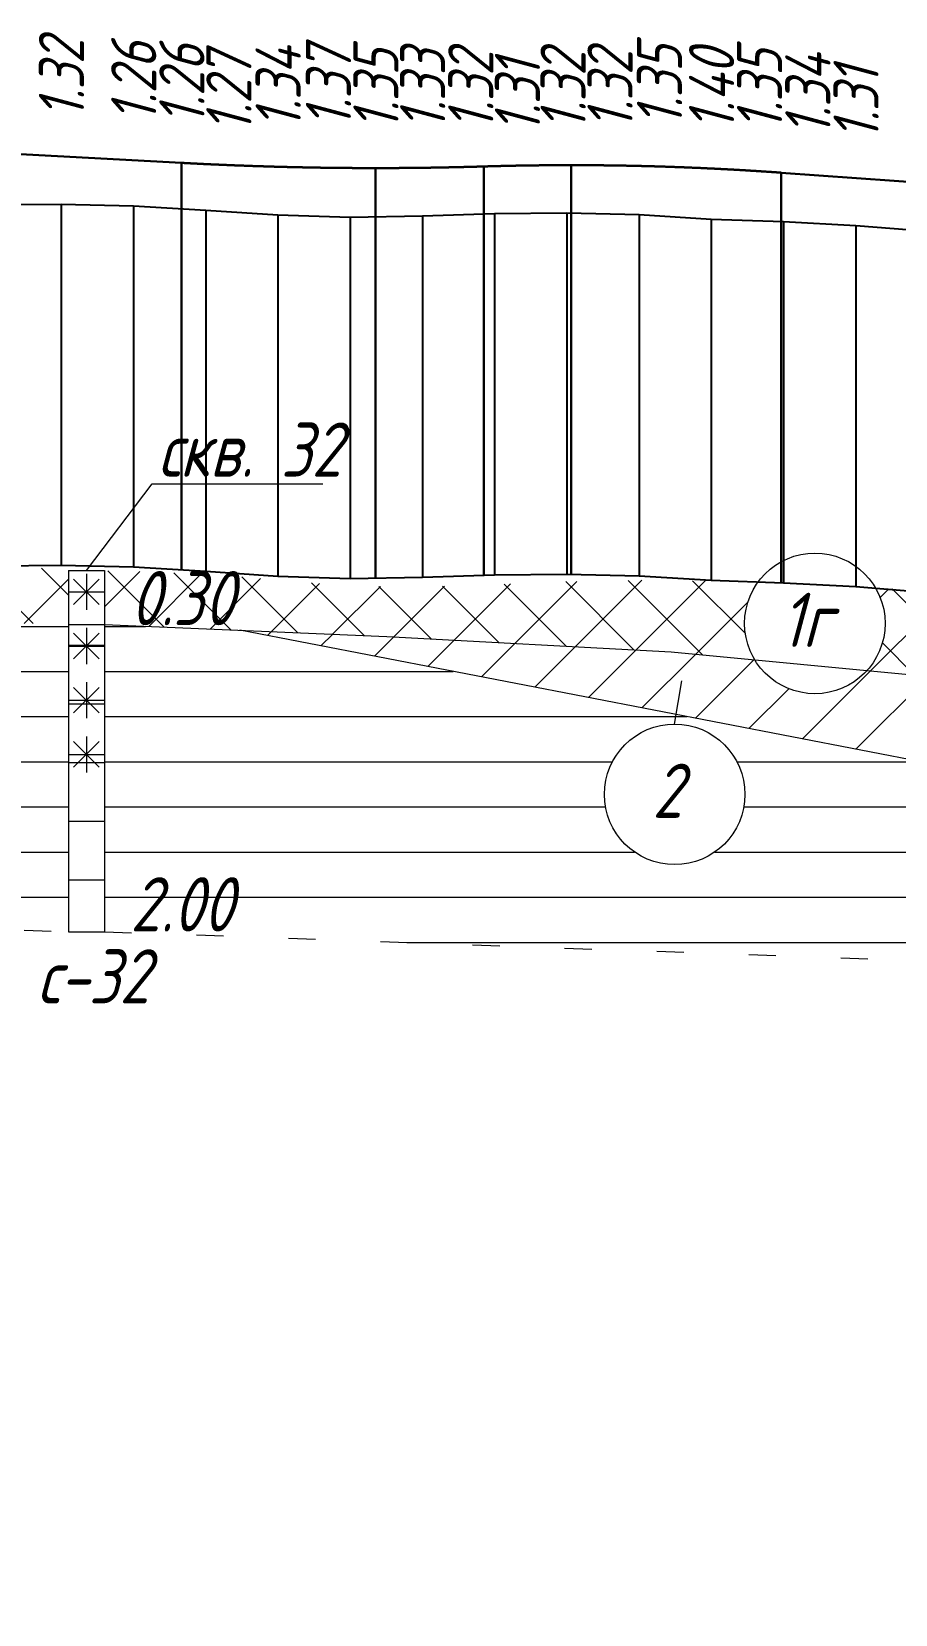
# Model space of a CAD drawing. Extents: x 2172 to 5772, y -842 to -248.
# Drawn here: x 4827 to 4874.8, y -465.8 to -378.2 of the extents above; entities that cross this region are included whole.
import ezdxf

# ---------------------------------------------------------------- set-up
doc = ezdxf.new("R2010")
doc.units = 0
doc.header["$MEASUREMENT"] = 0
doc.linetypes.add('CONTI', pattern=[0])
doc.linetypes.add('STROT', pattern=[1.7, 0.5, -1.2])
doc.layers.add('геология', color=7, linetype='CONTINUOUS', lineweight=20)
doc.layers.add('КРАСНЫЙ_ПРОФИЛЬ', color=1, linetype='CONTINUOUS', lineweight=30)
doc.layers.add('РАБОЧИЕ_ОТМЕТКИ', color=1, linetype='CONTINUOUS')
doc.layers.add('ЧЕРНЫЙ_ПРОФИЛЬ', color=7, linetype='CONTINUOUS')
doc.styles.add('ГОСТ', font='gost.TTF', dxfattribs={"oblique": 15, "height": 1})

msp = doc.modelspace()

# ---------------------------------------------------------------- hatches: boundary and pattern name
at = {"layer": 'геология', "linetype": 'Continuous'}
h = msp.add_hatch(dxfattribs=at)
h.set_pattern_fill('ANSI37', color=1, scale=20, style=0)
h.set_pattern_definition([(45, (2171.596, -898.5895), (-1.767767, 1.767767), []), (135, (2171.596, -898.5895), (-1.767767, -1.767767), [])])
h.paths.add_polyline_path([(4745.311, -403.805), (4744.596, -403.59), (4740.596, -403.18), (4736.596, -402.82), (4736.596, -412.39), (4768.481, -409.911), (4768.481, -405.821), (4764.596, -405.55), (4760.596, -405.28), (4756.596, -404.98), (4752.596, -404.58), (4748.596, -404.1), (4745.311, -403.805, -0.377539), (4748.71, -407.664, -1), (4740.929, -407.664, -0.451864)])
h.paths.add_polyline_path([(4820.596, -407.35), (4816.596, -407.09), (4812.596, -406.88), (4808.596, -406.9), (4804.596, -406.77), (4800.596, -406.61), (4796.596, -406.51), (4792.596, -406.63), (4788.596, -406.69), (4784.596, -406.71), (4780.596, -406.47), (4776.596, -406.35), (4772.596, -406.2), (4770.481, -406.004), (4770.481, -409.911), (4792.986, -410.614), (4812.718, -410.53), (4828.991, -410.994), (4828.991, -407.976), (4828.596, -407.97), (4824.596, -407.61)])
h.paths.add_polyline_path([(4866.441, -410.927, -0.152576), (4867.133, -408.713), (4864.596, -408.58), (4860.596, -408.53), (4856.596, -408.61), (4852.596, -408.77), (4848.596, -408.9), (4844.596, -408.86), (4840.596, -408.51), (4836.596, -408.2), (4832.596, -408.04), (4830.991, -408.011), (4830.991, -410.994), (4846.625, -411.641), (4862.381, -412.494), (4867.001, -412.939, -0.136661)])
h.paths.add_polyline_path([(4888.944, -410.005), (4888.596, -409.99), (4884.596, -409.73), (4880.596, -409.45), (4876.596, -409.11), (4873.694, -408.972, -0.13245), (4874.222, -410.927, -0.185885), (4873.217, -413.537), (4887.299, -414.892), (4887.876, -414.892), (4887.876, -414.947), (4888.944, -415.05)])
h.paths.add_polyline_path([(4948.7, -412.357), (4948.596, -412.36), (4944.596, -412.38), (4940.596, -412.29), (4936.596, -412.26), (4932.596, -412.2), (4928.596, -412.07), (4924.596, -411.85), (4920.596, -411.63), (4916.596, -411.43), (4912.596, -411.31), (4908.596, -411.26), (4904.596, -411.21), (4900.596, -410.89), (4896.596, -410.5), (4892.596, -410.17), (4890.944, -410.095), (4890.944, -415.05), (4912.581, -418.243), (4948.7, -423.332)])
h.paths.add_polyline_path([(4945.838, -417.101, -1), (4938.057, -417.101, -1)], flags=16)
h.paths.add_polyline_path([(4939.306, -419.149), (4944.612, -419.149), (4944.612, -414.649), (4939.306, -414.649)], flags=8)
h.paths.add_polyline_path([(4891.62, -415.984), (4900.145, -415.984), (4900.145, -411.481), (4891.62, -411.481)], flags=25)
h = msp.add_hatch(dxfattribs=at)
h.set_pattern_fill('ANSI31', scale=20, angle=135, style=0)
h.set_pattern_definition([(180, (2171.596, -898.5895), (-4e-16, -2.5), [])])
h.paths.add_polyline_path([(5310.157, -452.781), (5290.186, -449.892), (5252.3, -443.943), (5252.3, -458.943), (5310.157, -465.783)])
h.paths.add_polyline_path([(5291.992, -455.936, -1), (5284.211, -455.936, -1)], flags=16)
h.paths.add_polyline_path([(5307.089, -461.92), (5309.089, -461.92), (5309.089, -463.92), (5307.089, -463.92)], flags=16)
h.paths.add_polyline_path([(5250.3, -443.943), (5191.091, -438.057), (5191.091, -448.057), (5250.3, -458.943)])
h.paths.add_polyline_path([(5224.996, -448.182, -1), (5232.777, -448.182, -1)], flags=16)
h.paths.add_polyline_path([(5189.091, -438.057), (5161.951, -432.05, -0.35106), (5164.991, -435.846, -1), (5157.21, -435.846, -0.404383), (5160.969, -431.958), (5160.974, -431.76), (5153.37, -430.057), (5130.303, -423.758), (5130.303, -431.758), (5189.091, -448.057)])
h.paths.add_polyline_path([(5182.283, -440.103, -1), (5174.502, -440.103, -1)], flags=16)
h.paths.add_polyline_path([(5128.303, -423.758), (5070.178, -412.366), (5070.178, -424.366), (5128.303, -431.758)])
h.paths.add_polyline_path([(5116.905, -425.321, -1), (5109.124, -425.321, -1)], flags=16)
h.paths.add_polyline_path([(5068.178, -412.366), (5065.245, -412.633, -0.837484), (5057.617, -413.327), (5034.426, -415.436), (5010.635, -419.009), (5010.635, -427.009), (5068.178, -424.366)])
h.paths.add_polyline_path([(5057.479, -420.301, -1), (5065.259, -420.301, -1)], flags=16)
h.paths.add_polyline_path([(5008.635, -419.009), (4950.7, -423.332), (4950.7, -432.332), (5008.635, -427.009)])
h.paths.add_polyline_path([(4983.026, -424.831, -1), (4990.807, -424.831, -1)], flags=16)
h.paths.add_polyline_path([(4948.7, -423.332), (4945.982, -422.949), (4890.944, -421.05), (4890.944, -430.05), (4948.7, -432.332)])
h.paths.add_polyline_path([(4945.865, -427.518, -1), (4938.084, -427.518, -1)], flags=16)
h.paths.add_polyline_path([(4858.676, -420.391, -0.414214), (4862.567, -416.5), (4862.653, -415.972), (4838.485, -411.304), (4830.991, -410.994), (4830.991, -427.994), (4881.27, -429.778, -0.349911), (4878.245, -425.985, -1), (4886.026, -425.985, -0.369942), (4882.73, -429.83), (4888.944, -430.05), (4888.944, -421.05), (4862.653, -415.972), (4862.567, -416.5, -0.414214), (4866.457, -420.391, -1)])
h.paths.add_polyline_path([(4828.991, -410.994), (4812.718, -410.53), (4792.986, -410.614), (4770.481, -409.911), (4770.481, -425.911), (4828.991, -427.994)])
h.paths.add_polyline_path([(4768.481, -409.911), (4736.596, -412.39), (4736.596, -422.515), (4768.481, -425.911)])
h.paths.add_polyline_path([(4748.756, -417.417, -1), (4740.975, -417.417, -1)], flags=16)
h.paths.add_polyline_path([(5297.795, -464.426), (5307.608, -464.426), (5307.608, -459.92), (5297.795, -459.92)], flags=25)
h.paths.add_polyline_path([(5286.115, -457.985), (5290.351, -457.985), (5290.351, -453.482), (5286.115, -453.482)], flags=8)
h.paths.add_polyline_path([(5252.976, -446.173), (5261.501, -446.173), (5261.501, -441.67), (5252.976, -441.67)], flags=9)
h.paths.add_polyline_path([(5252.976, -459.677), (5261.716, -459.677), (5261.716, -455.17), (5252.976, -455.17)], flags=25)
h.paths.add_polyline_path([(5226.901, -450.231), (5231.136, -450.231), (5231.136, -445.728), (5226.901, -445.728)], flags=8)
h.paths.add_polyline_path([(5191.766, -448.79), (5200.506, -448.79), (5200.506, -444.284), (5191.766, -444.284)], flags=25)
h.paths.add_polyline_path([(5176.407, -442.152), (5180.642, -442.152), (5180.642, -437.649), (5176.407, -437.649)], flags=8)
h.paths.add_polyline_path([(5130.979, -432.492), (5139.719, -432.492), (5139.719, -427.985), (5130.979, -427.985)], flags=24)
h.paths.add_polyline_path([(5125.827, -436.478), (5135.209, -436.478), (5135.209, -431.975), (5125.827, -431.975)], flags=9)
h.paths.add_polyline_path([(5111.029, -427.37), (5115.264, -427.37), (5115.264, -422.867), (5111.029, -422.867)], flags=8)
h.paths.add_polyline_path([(5070.854, -414.137), (5079.592, -414.137), (5079.592, -409.634), (5070.854, -409.634)], flags=9)
h.paths.add_polyline_path([(5070.853, -425.1), (5079.593, -425.1), (5079.593, -420.593), (5070.853, -420.593)], flags=25)
h.paths.add_polyline_path([(5059.383, -422.35), (5063.619, -422.35), (5063.619, -417.847), (5059.383, -417.847)], flags=8)
h.paths.add_polyline_path([(5011.311, -427.743), (5020.051, -427.743), (5020.051, -423.236), (5011.311, -423.236)], flags=9)
h.paths.add_polyline_path([(5011.311, -419.704), (5019.408, -419.704), (5019.408, -415.198), (5011.311, -415.198)], flags=24)
h.paths.add_polyline_path([(4984.931, -426.88), (4989.166, -426.88), (4989.166, -422.377), (4984.931, -422.377)], flags=8)
h.paths.add_polyline_path([(4951.375, -433.065), (4960.116, -433.065), (4960.116, -428.559), (4951.375, -428.559)], flags=9)
h.paths.add_polyline_path([(4951.376, -424.263), (4958.828, -424.263), (4958.828, -419.76), (4951.376, -419.76)], flags=24)
h.paths.add_polyline_path([(4939.988, -429.567), (4944.224, -429.567), (4944.224, -425.063), (4939.988, -425.063)], flags=8)
h.paths.add_polyline_path([(4891.62, -430.784), (4900.36, -430.784), (4900.36, -426.277), (4891.62, -426.277)], flags=25)
h.paths.add_polyline_path([(4831.666, -428.727), (4840.407, -428.727), (4840.407, -424.221), (4831.666, -424.221)], flags=25)
h.paths.add_polyline_path([(4771.157, -410.825), (4779.895, -410.825), (4779.895, -406.322), (4771.157, -406.322)], flags=9)
h.paths.add_polyline_path([(4771.156, -426.645), (4779.896, -426.645), (4779.896, -422.138), (4771.156, -422.138)], flags=25)
h.paths.add_polyline_path([(4742.88, -419.466), (4747.116, -419.466), (4747.116, -414.963), (4742.88, -414.963)], flags=8)
h = msp.add_hatch(dxfattribs=at)
h.set_pattern_fill('ANSI31', scale=20, style=0)
h.set_pattern_definition([(45, (2171.596, -898.5895), (-1.767767, 1.767767), [])])
h.paths.add_polyline_path([(4867.001, -412.939), (4862.381, -412.494), (4846.625, -411.641), (4838.485, -411.304), (4888.944, -421.05), (4888.944, -415.05), (4887.876, -414.947), (4887.876, -416.892), (4885.876, -416.892), (4885.876, -414.892), (4887.299, -414.892), (4873.217, -413.537, -0.502683)])
h.paths.add_polyline_path([(4912.581, -418.243), (4890.944, -415.05), (4890.944, -421.05), (4945.982, -422.949)])
h.paths.add_polyline_path([(5057.479, -412.3, -0.021146), (5057.492, -411.971), (5034.426, -415.436), (5057.617, -413.327, -0.066881)])
h.paths.add_polyline_path([(5068.178, -410.366), (5064.978, -410.847, -0.09598), (5065.259, -412.3, -0.021437), (5065.245, -412.633), (5068.178, -412.366)])
h.paths.add_polyline_path([(5113.36, -412.606), (5103.262, -411.147), (5100.307, -410.97, -0.23578), (5096.838, -410.763), (5084.647, -410.034), (5070.178, -410.366), (5070.178, -412.366), (5128.303, -423.758), (5128.303, -414.758), (5113.36, -412.606, -0.372857), (5116.695, -416.457, -1), (5108.914, -416.457, -0.456816)])
h.paths.add_polyline_path([(5125.235, -416.6), (5127.235, -416.6), (5127.235, -418.6), (5125.235, -418.6)], flags=16)
h.paths.add_polyline_path([(5189.091, -430.057), (5161.08, -426.971), (5160.974, -431.76), (5189.091, -438.057)])
h.paths.add_polyline_path([(5186.022, -432.899), (5188.022, -432.899), (5188.022, -434.899), (5186.022, -434.899)], flags=16)
h.paths.add_polyline_path([(5155.472, -426.353), (5130.303, -414.758), (5130.303, -423.758), (5153.37, -430.057), (5160.974, -431.76), (5161.08, -426.971)])
h.paths.add_polyline_path([(5216.701, -436.875), (5191.091, -430.057), (5191.091, -438.057), (5250.3, -443.943), (5250.3, -441.943)])
h.paths.add_polyline_path([(5276.572, -445.311), (5266.285, -443.519), (5252.3, -441.943), (5252.3, -443.943), (5290.186, -449.892)])
h.paths.add_polyline_path([(5176.729, -435.405), (5185.682, -435.405), (5185.682, -430.901), (5176.729, -430.901)], flags=25)
h.paths.add_polyline_path([(5130.979, -424.598), (5139.076, -424.598), (5139.076, -420.091), (5130.979, -420.091)], flags=25)
h.paths.add_polyline_path([(5191.766, -438.814), (5199.863, -438.814), (5199.863, -434.308), (5191.766, -434.308)], flags=25)
h.paths.add_polyline_path([(5252.976, -446.173), (5261.501, -446.173), (5261.501, -441.67), (5252.976, -441.67)], flags=9)
h = msp.add_hatch(dxfattribs=at)
h.set_pattern_fill('ANSI31', scale=26, angle=135, style=0)
h.set_pattern_definition([(180, (6358.5826, -2872.382), (-7e-16, -3.25), [])])
h.paths.add_polyline_path([(4830.991, -410.994), (4828.991, -410.994), (4828.991, -427.994), (4830.991, -427.994)])

# ---------------------------------------------------------------- linework, layer by layer
at = {"layer": 'геология', "color": 7, "linetype": 'Continuous'}
for p, q in [((4829.991, -407.994), (4833.637, -403.193)), ((4833.637, -403.193), (4843.081, -403.193)), ((4828.991, -407.994), (4830.991, -407.994)), ((4828.991, -410.994), (4830.991, -410.994)), ((4828.991, -410.994), (4830.991, -410.994)), ((4830.991, -410.994), (4846.625, -411.641)), ((4888.944, -421.05), (4838.485, -411.304)), ((4846.625, -411.641), (4862.381, -412.494)), ((4862.381, -412.494), (4888.944, -415.05)), ((4862.567, -416.5), (4862.957, -414.099)), ((4828.991, -427.994), (4830.991, -427.994)), ((4828.991, -427.994), (4830.991, -427.994)), ((4828.991, -427.994), (4830.991, -427.994))]:
    msp.add_line(p, q, dxfattribs=at)
at = {"layer": 'геология', "color": 7, "linetype": 'Continuous', "ltscale": 5}
for p, q in [((4828.991, -407.994), (4828.991, -427.994)), ((4830.991, -407.994), (4830.991, -427.994))]:
    msp.add_line(p, q, dxfattribs=at)
at = {"layer": 'геология', "color": 1, "linetype": 'Continuous'}
for p, q in [((4829.989, -408.177), (4829.989, -410.177)), ((4829.282, -409.884), (4830.696, -408.47)), ((4830.696, -409.884), (4829.282, -408.47)), ((4828.989, -409.177), (4830.989, -409.177)), ((4829.282, -412.884), (4830.696, -411.47)), ((4830.696, -412.884), (4829.282, -411.47)), ((4829.989, -411.177), (4829.989, -413.177)), ((4828.989, -412.177), (4830.989, -412.177)), ((4829.989, -414.177), (4829.989, -416.177)), ((4828.989, -415.177), (4830.989, -415.177)), ((4829.282, -415.884), (4830.696, -414.47)), ((4830.696, -415.884), (4829.282, -414.47)), ((4829.282, -418.884), (4830.696, -417.47)), ((4830.696, -418.884), (4829.282, -417.47)), ((4829.989, -417.177), (4829.989, -419.177)), ((4828.989, -418.177), (4830.989, -418.177))]:
    msp.add_line(p, q, dxfattribs=at)
at = {"layer": 'геология', "color": 7, "linetype": 'STROT', "ltscale": 3}
for p, q in [((4770.481, -425.911), (4828.991, -427.994)), ((4830.991, -427.994), (4888.944, -430.05))]:
    msp.add_line(p, q, dxfattribs=at)
at = {"layer": 'геология', "color": 7, "linetype": 'Continuous'}
for centre in [(4870.331, -410.927), (4862.567, -420.391)]:
    msp.add_circle(centre, 3.89, dxfattribs=at)
at = {"layer": 'КРАСНЫЙ_ПРОФИЛЬ'}
for p, q in [((4809.178, -384.029), (4835.264, -385.43)), ((4835.264, -385.43), (4835.264, -407.96)), ((4846.007, -385.719), (4846.007, -408.418)), ((4851.997, -385.629), (4851.997, -408.259)), ((4856.841, -385.557), (4856.841, -408.199)), ((4868.463, -385.974), (4868.463, -408.667)), ((4868.463, -385.974), (4888.8, -387.435))]:
    msp.add_line(p, q, dxfattribs=at)
for points in [[(4835.264, -385.43), (4835.304, -385.432), (4835.344, -385.435), (4835.384, -385.437), (4835.424, -385.439), (4835.464, -385.441), (4835.504, -385.443), (4835.544, -385.445), (4835.584, -385.447), (4835.624, -385.449), (4835.663, -385.451), (4835.703, -385.453), (4835.743, -385.455), (4835.783, -385.457), (4835.823, -385.46), (4835.863, -385.462), (4835.903, -385.464), (4835.943, -385.466), (4835.983, -385.468), (4836.023, -385.47), (4836.063, -385.472), (4836.103, -385.474), (4836.143, -385.476), (4836.183, -385.478), (4836.223, -385.479), (4836.262, -385.481), (4836.302, -385.483), (4836.342, -385.485), (4836.382, -385.487), (4836.422, -385.489), (4836.462, -385.491), (4836.502, -385.493), (4836.542, -385.495), (4836.582, -385.497), (4836.596, -385.497), (4836.622, -385.499), (4836.662, -385.5), (4836.702, -385.502), (4836.742, -385.504), (4836.782, -385.506), (4836.822, -385.508), (4836.861, -385.51), (4836.901, -385.512), (4836.941, -385.513), (4836.981, -385.515), (4837.021, -385.517), (4837.061, -385.519), (4837.101, -385.521), (4837.141, -385.522), (4837.181, -385.524), (4837.221, -385.526), (4837.261, -385.528), (4837.301, -385.529), (4837.341, -385.531), (4837.381, -385.533), (4837.421, -385.534), (4837.461, -385.536), (4837.5, -385.538), (4837.54, -385.54), (4837.58, -385.541), (4837.62, -385.543), (4837.66, -385.545), (4837.7, -385.546), (4837.74, -385.548), (4837.78, -385.55), (4837.82, -385.551), (4837.86, -385.553), (4837.9, -385.554), (4837.94, -385.556), (4837.98, -385.558), (4838.02, -385.559), (4838.06, -385.561), (4838.099, -385.562), (4838.139, -385.564), (4838.179, -385.566), (4838.219, -385.567), (4838.259, -385.569), (4838.299, -385.57), (4838.339, -385.572), (4838.379, -385.573), (4838.419, -385.575), (4838.459, -385.576), (4838.499, -385.578), (4838.539, -385.579), (4838.579, -385.581), (4838.619, -385.582), (4838.659, -385.584), (4838.698, -385.585), (4838.738, -385.587), (4838.778, -385.588), (4838.818, -385.59), (4838.858, -385.591), (4838.898, -385.592), (4838.938, -385.594), (4838.978, -385.595), (4839.018, -385.597), (4839.058, -385.598), (4839.098, -385.599), (4839.138, -385.601), (4839.178, -385.602), (4839.218, -385.604), (4839.258, -385.605), (4839.297, -385.606), (4839.337, -385.608), (4839.377, -385.609), (4839.417, -385.61), (4839.457, -385.612), (4839.497, -385.613), (4839.537, -385.614), (4839.577, -385.615), (4839.617, -385.617), (4839.657, -385.618), (4839.697, -385.619), (4839.737, -385.621), (4839.777, -385.622), (4839.817, -385.623), (4839.857, -385.624), (4839.897, -385.625), (4839.936, -385.627), (4839.976, -385.628), (4840.016, -385.629), (4840.056, -385.63), (4840.096, -385.631), (4840.136, -385.633), (4840.176, -385.634), (4840.216, -385.635), (4840.256, -385.636), (4840.296, -385.637), (4840.336, -385.638), (4840.376, -385.64), (4840.416, -385.641), (4840.456, -385.642), (4840.496, -385.643), (4840.535, -385.644), (4840.575, -385.645), (4840.596, -385.646), (4840.615, -385.646), (4840.655, -385.647), (4840.695, -385.648), (4840.735, -385.649), (4840.775, -385.65), (4840.815, -385.651), (4840.855, -385.652), (4840.895, -385.653), (4840.935, -385.654), (4840.975, -385.655), (4841.015, -385.656), (4841.055, -385.657), (4841.095, -385.658), (4841.134, -385.659), (4841.174, -385.66), (4841.214, -385.661), (4841.254, -385.662), (4841.294, -385.663), (4841.334, -385.664), (4841.374, -385.665), (4841.414, -385.666), (4841.454, -385.667), (4841.494, -385.668), (4841.534, -385.669), (4841.574, -385.67), (4841.614, -385.671), (4841.654, -385.671), (4841.694, -385.672), (4841.733, -385.673), (4841.773, -385.674), (4841.813, -385.675), (4841.853, -385.676), (4841.893, -385.676), (4841.933, -385.677), (4841.973, -385.678), (4842.013, -385.679), (4842.053, -385.68), (4842.093, -385.68), (4842.133, -385.681), (4842.173, -385.682), (4842.213, -385.683), (4842.253, -385.684), (4842.293, -385.684), (4842.332, -385.685), (4842.372, -385.686), (4842.412, -385.687), (4842.452, -385.687), (4842.492, -385.688), (4842.532, -385.689), (4842.572, -385.689), (4842.612, -385.69), (4842.652, -385.691), (4842.692, -385.691), (4842.732, -385.692), (4842.772, -385.693), (4842.812, -385.693), (4842.852, -385.694), (4842.892, -385.695), (4842.932, -385.695), (4842.971, -385.696), (4843.011, -385.696), (4843.051, -385.697), (4843.091, -385.698), (4843.131, -385.698), (4843.171, -385.699), (4843.211, -385.699), (4843.251, -385.7), (4843.291, -385.7), (4843.331, -385.701), (4843.371, -385.701), (4843.411, -385.702), (4843.451, -385.702), (4843.491, -385.703), (4843.531, -385.703), (4843.57, -385.704), (4843.61, -385.704), (4843.65, -385.705), (4843.69, -385.705), (4843.73, -385.706), (4843.77, -385.706), (4843.81, -385.707), (4843.85, -385.707), (4843.89, -385.708), (4843.93, -385.708), (4843.97, -385.708), (4844.01, -385.709), (4844.05, -385.709), (4844.09, -385.71), (4844.13, -385.71), (4844.169, -385.71), (4844.209, -385.711), (4844.249, -385.711), (4844.289, -385.711), (4844.329, -385.712), (4844.369, -385.712), (4844.409, -385.712), (4844.449, -385.713), (4844.489, -385.713), (4844.529, -385.713), (4844.569, -385.714), (4844.596, -385.714), (4844.609, -385.714), (4844.649, -385.714), (4844.689, -385.714), (4844.729, -385.715), (4844.768, -385.715), (4844.808, -385.715), (4844.848, -385.715), (4844.888, -385.716), (4844.928, -385.716), (4844.968, -385.716), (4845.008, -385.716), (4845.048, -385.716), (4845.088, -385.717), (4845.128, -385.717), (4845.168, -385.717), (4845.208, -385.717), (4845.248, -385.717), (4845.288, -385.718), (4845.328, -385.718), (4845.368, -385.718), (4845.407, -385.718), (4845.447, -385.718), (4845.487, -385.718), (4845.527, -385.718), (4845.567, -385.718), (4845.607, -385.718), (4845.647, -385.718), (4845.687, -385.719), (4845.727, -385.719), (4845.767, -385.719), (4845.807, -385.719), (4845.847, -385.719), (4845.887, -385.719), (4845.927, -385.719), (4845.967, -385.719), (4846.006, -385.719), (4846.046, -385.719), (4846.086, -385.719), (4846.126, -385.719), (4846.166, -385.719), (4846.206, -385.719), (4846.246, -385.719), (4846.286, -385.719), (4846.326, -385.719), (4846.366, -385.718), (4846.406, -385.718), (4846.446, -385.718), (4846.486, -385.718), (4846.526, -385.718), (4846.566, -385.718), (4846.605, -385.718), (4846.645, -385.718), (4846.685, -385.718), (4846.725, -385.718), (4846.765, -385.717), (4846.805, -385.717), (4846.845, -385.717), (4846.885, -385.717), (4846.925, -385.717), (4846.965, -385.716), (4847.005, -385.716), (4847.045, -385.716), (4847.085, -385.716), (4847.125, -385.716), (4847.165, -385.715), (4847.204, -385.715), (4847.244, -385.715), (4847.284, -385.715), (4847.324, -385.714), (4847.364, -385.714), (4847.404, -385.714), (4847.444, -385.714), (4847.484, -385.713), (4847.524, -385.713), (4847.564, -385.713), (4847.604, -385.712), (4847.644, -385.712), (4847.684, -385.712), (4847.724, -385.711), (4847.764, -385.711), (4847.804, -385.711), (4847.843, -385.71), (4847.883, -385.71), (4847.923, -385.71), (4847.963, -385.709), (4848.003, -385.709), (4848.043, -385.708), (4848.083, -385.708), (4848.123, -385.708), (4848.163, -385.707), (4848.203, -385.707), (4848.243, -385.706), (4848.283, -385.706), (4848.323, -385.705), (4848.363, -385.705), (4848.403, -385.704), (4848.442, -385.704), (4848.482, -385.703), (4848.522, -385.703), (4848.562, -385.702), (4848.596, -385.702), (4848.602, -385.702), (4848.642, -385.701), (4848.682, -385.701), (4848.722, -385.7), (4848.762, -385.7), (4848.802, -385.699), (4848.842, -385.699), (4848.882, -385.698), (4848.922, -385.698), (4848.962, -385.697), (4849.002, -385.696), (4849.041, -385.696), (4849.081, -385.695), (4849.121, -385.695), (4849.161, -385.694), (4849.201, -385.693), (4849.241, -385.693), (4849.281, -385.692), (4849.321, -385.691), (4849.361, -385.691), (4849.401, -385.69), (4849.441, -385.689), (4849.481, -385.689), (4849.521, -385.688), (4849.561, -385.687), (4849.601, -385.687), (4849.64, -385.686), (4849.68, -385.685), (4849.72, -385.684), (4849.76, -385.684), (4849.8, -385.683), (4849.84, -385.682), (4849.88, -385.681), (4849.92, -385.681), (4849.96, -385.68), (4850, -385.679), (4850.04, -385.678), (4850.08, -385.677), (4850.12, -385.677), (4850.16, -385.676), (4850.2, -385.675), (4850.239, -385.674), (4850.279, -385.673), (4850.319, -385.672), (4850.359, -385.671), (4850.399, -385.671), (4850.439, -385.67), (4850.479, -385.669), (4850.519, -385.668), (4850.559, -385.667), (4850.599, -385.666), (4850.639, -385.665), (4850.679, -385.664), (4850.719, -385.663), (4850.759, -385.662), (4850.799, -385.661), (4850.839, -385.66), (4850.878, -385.659), (4850.918, -385.658), (4850.958, -385.657), (4850.998, -385.657), (4851.038, -385.656), (4851.078, -385.654), (4851.118, -385.653), (4851.158, -385.652), (4851.198, -385.651), (4851.238, -385.65), (4851.278, -385.649), (4851.318, -385.648), (4851.358, -385.647), (4851.398, -385.646), (4851.438, -385.645), (4851.477, -385.644), (4851.517, -385.643), (4851.557, -385.642), (4851.597, -385.641), (4851.637, -385.64), (4851.677, -385.638), (4851.717, -385.637), (4851.757, -385.636), (4851.797, -385.635), (4851.837, -385.634), (4851.877, -385.633), (4851.917, -385.631), (4851.957, -385.63), (4851.997, -385.629)], [(4851.997, -385.629), (4852.037, -385.628), (4852.077, -385.627), (4852.117, -385.626), (4852.156, -385.624), (4852.196, -385.623), (4852.236, -385.622), (4852.276, -385.621), (4852.316, -385.62), (4852.356, -385.619), (4852.396, -385.618), (4852.436, -385.617), (4852.476, -385.615), (4852.516, -385.614), (4852.556, -385.613), (4852.596, -385.612), (4852.636, -385.611), (4852.676, -385.61), (4852.716, -385.609), (4852.756, -385.608), (4852.796, -385.607), (4852.836, -385.606), (4852.876, -385.605), (4852.916, -385.604), (4852.956, -385.603), (4852.996, -385.602), (4853.036, -385.601), (4853.076, -385.6), (4853.116, -385.599), (4853.156, -385.599), (4853.196, -385.598), (4853.236, -385.597), (4853.276, -385.596), (4853.316, -385.595), (4853.356, -385.594), (4853.395, -385.593), (4853.435, -385.592), (4853.475, -385.592), (4853.515, -385.591), (4853.555, -385.59), (4853.595, -385.589), (4853.635, -385.588), (4853.675, -385.588), (4853.715, -385.587), (4853.755, -385.586), (4853.795, -385.585), (4853.835, -385.584), (4853.875, -385.584), (4853.915, -385.583), (4853.955, -385.582), (4853.995, -385.582), (4854.035, -385.581), (4854.075, -385.58), (4854.115, -385.58), (4854.155, -385.579), (4854.195, -385.578), (4854.235, -385.578), (4854.275, -385.577), (4854.315, -385.576), (4854.355, -385.576), (4854.395, -385.575), (4854.435, -385.574), (4854.475, -385.574), (4854.515, -385.573), (4854.555, -385.573), (4854.595, -385.572), (4854.634, -385.572), (4854.674, -385.571), (4854.714, -385.571), (4854.754, -385.57), (4854.794, -385.57), (4854.834, -385.569), (4854.874, -385.569), (4854.914, -385.568), (4854.954, -385.568), (4854.994, -385.567), (4855.034, -385.567), (4855.074, -385.566), (4855.114, -385.566), (4855.154, -385.565), (4855.194, -385.565), (4855.234, -385.565), (4855.274, -385.564), (4855.314, -385.564), (4855.354, -385.563), (4855.394, -385.563), (4855.434, -385.563), (4855.474, -385.562), (4855.514, -385.562), (4855.554, -385.562), (4855.594, -385.561), (4855.634, -385.561), (4855.674, -385.561), (4855.714, -385.56), (4855.754, -385.56), (4855.794, -385.56), (4855.834, -385.56), (4855.873, -385.559), (4855.913, -385.559), (4855.953, -385.559), (4855.993, -385.559), (4856.033, -385.559), (4856.073, -385.558), (4856.113, -385.558), (4856.153, -385.558), (4856.193, -385.558), (4856.233, -385.558), (4856.273, -385.558), (4856.313, -385.557), (4856.353, -385.557), (4856.393, -385.557), (4856.433, -385.557), (4856.473, -385.557), (4856.513, -385.557), (4856.553, -385.557), (4856.593, -385.557), (4856.596, -385.557), (4856.633, -385.557), (4856.673, -385.557), (4856.713, -385.557), (4856.753, -385.557), (4856.793, -385.557), (4856.833, -385.557), (4856.873, -385.557), (4856.913, -385.557), (4856.953, -385.557), (4856.993, -385.557), (4857.033, -385.557), (4857.073, -385.557), (4857.113, -385.557), (4857.152, -385.557), (4857.192, -385.557), (4857.232, -385.557), (4857.272, -385.557), (4857.312, -385.557), (4857.352, -385.557), (4857.392, -385.557), (4857.432, -385.558), (4857.472, -385.558), (4857.512, -385.558), (4857.552, -385.558), (4857.592, -385.558), (4857.632, -385.558), (4857.672, -385.559), (4857.712, -385.559), (4857.752, -385.559), (4857.792, -385.559), (4857.832, -385.56), (4857.872, -385.56), (4857.912, -385.56), (4857.952, -385.56), (4857.992, -385.561), (4858.032, -385.561), (4858.072, -385.561), (4858.112, -385.562), (4858.152, -385.562), (4858.192, -385.562), (4858.232, -385.563), (4858.272, -385.563), (4858.312, -385.563), (4858.352, -385.564), (4858.391, -385.564), (4858.431, -385.564), (4858.471, -385.565), (4858.511, -385.565), (4858.551, -385.566), (4858.591, -385.566), (4858.631, -385.566), (4858.671, -385.567), (4858.711, -385.567), (4858.751, -385.568), (4858.791, -385.568), (4858.831, -385.569), (4858.871, -385.569), (4858.911, -385.57), (4858.951, -385.57), (4858.991, -385.571), (4859.031, -385.571), (4859.071, -385.572), (4859.111, -385.572), (4859.151, -385.573), (4859.191, -385.574), (4859.231, -385.574), (4859.271, -385.575), (4859.311, -385.575), (4859.351, -385.576), (4859.391, -385.577), (4859.431, -385.577), (4859.471, -385.578), (4859.511, -385.579), (4859.551, -385.579), (4859.591, -385.58), (4859.63, -385.581), (4859.67, -385.581), (4859.71, -385.582), (4859.75, -385.583), (4859.79, -385.583), (4859.83, -385.584), (4859.87, -385.585), (4859.91, -385.586), (4859.95, -385.586), (4859.99, -385.587), (4860.03, -385.588), (4860.07, -385.589), (4860.11, -385.59), (4860.15, -385.59), (4860.19, -385.591), (4860.23, -385.592), (4860.27, -385.593), (4860.31, -385.594), (4860.35, -385.595), (4860.39, -385.595), (4860.43, -385.596), (4860.47, -385.597), (4860.51, -385.598), (4860.55, -385.599), (4860.59, -385.6), (4860.596, -385.6), (4860.63, -385.601), (4860.67, -385.602), (4860.71, -385.603), (4860.75, -385.604), (4860.79, -385.605), (4860.83, -385.606), (4860.869, -385.607), (4860.909, -385.608), (4860.949, -385.609), (4860.989, -385.61), (4861.029, -385.611), (4861.069, -385.612), (4861.109, -385.613), (4861.149, -385.614), (4861.189, -385.615), (4861.229, -385.616), (4861.269, -385.617), (4861.309, -385.618), (4861.349, -385.619), (4861.389, -385.62), (4861.429, -385.622), (4861.469, -385.623), (4861.509, -385.624), (4861.549, -385.625), (4861.589, -385.626), (4861.629, -385.627), (4861.669, -385.629), (4861.709, -385.63), (4861.749, -385.631), (4861.789, -385.632), (4861.829, -385.633), (4861.869, -385.635), (4861.909, -385.636), (4861.949, -385.637), (4861.989, -385.638), (4862.029, -385.64), (4862.069, -385.641), (4862.108, -385.642), (4862.148, -385.644), (4862.188, -385.645), (4862.228, -385.646), (4862.268, -385.648), (4862.308, -385.649), (4862.348, -385.65), (4862.388, -385.652), (4862.428, -385.653), (4862.468, -385.654), (4862.508, -385.656), (4862.548, -385.657), (4862.588, -385.659), (4862.628, -385.66), (4862.668, -385.662), (4862.708, -385.663), (4862.748, -385.664), (4862.788, -385.666), (4862.828, -385.667), (4862.868, -385.669), (4862.908, -385.67), (4862.948, -385.672), (4862.988, -385.673), (4863.028, -385.675), (4863.068, -385.676), (4863.108, -385.678), (4863.148, -385.68), (4863.188, -385.681), (4863.228, -385.683), (4863.268, -385.684), (4863.308, -385.686), (4863.347, -385.687), (4863.387, -385.689), (4863.427, -385.691), (4863.467, -385.692), (4863.507, -385.694), (4863.547, -385.696), (4863.587, -385.697), (4863.627, -385.699), (4863.667, -385.701), (4863.707, -385.702), (4863.747, -385.704), (4863.787, -385.706), (4863.827, -385.707), (4863.867, -385.709), (4863.907, -385.711), (4863.947, -385.713), (4863.987, -385.714), (4864.027, -385.716), (4864.067, -385.718), (4864.107, -385.72), (4864.147, -385.722), (4864.187, -385.723), (4864.227, -385.725), (4864.267, -385.727), (4864.307, -385.729), (4864.347, -385.731), (4864.387, -385.733), (4864.427, -385.734), (4864.467, -385.736), (4864.507, -385.738), (4864.547, -385.74), (4864.587, -385.742), (4864.596, -385.742), (4864.626, -385.744), (4864.666, -385.746), (4864.706, -385.748), (4864.746, -385.75), (4864.786, -385.752), (4864.826, -385.754), (4864.866, -385.756), (4864.906, -385.758), (4864.946, -385.76), (4864.986, -385.762), (4865.026, -385.764), (4865.066, -385.766), (4865.106, -385.768), (4865.146, -385.77), (4865.186, -385.772), (4865.226, -385.774), (4865.266, -385.776), (4865.306, -385.778), (4865.346, -385.78), (4865.386, -385.782), (4865.426, -385.784), (4865.466, -385.787), (4865.506, -385.789), (4865.546, -385.791), (4865.586, -385.793), (4865.626, -385.795), (4865.666, -385.797), (4865.706, -385.799), (4865.746, -385.802), (4865.786, -385.804), (4865.826, -385.806), (4865.865, -385.808), (4865.905, -385.811), (4865.945, -385.813), (4865.985, -385.815), (4866.025, -385.817), (4866.065, -385.82), (4866.105, -385.822), (4866.145, -385.824), (4866.185, -385.826), (4866.225, -385.829), (4866.265, -385.831), (4866.305, -385.833), (4866.345, -385.836), (4866.385, -385.838), (4866.425, -385.84), (4866.465, -385.843), (4866.505, -385.845), (4866.545, -385.848), (4866.585, -385.85), (4866.625, -385.852), (4866.665, -385.855), (4866.705, -385.857), (4866.745, -385.86), (4866.785, -385.862), (4866.825, -385.865), (4866.865, -385.867), (4866.905, -385.87), (4866.945, -385.872), (4866.985, -385.875), (4867.025, -385.877), (4867.065, -385.88), (4867.104, -385.882), (4867.144, -385.885), (4867.184, -385.887), (4867.224, -385.89), (4867.264, -385.892), (4867.304, -385.895), (4867.344, -385.898), (4867.384, -385.9), (4867.424, -385.903), (4867.464, -385.905), (4867.504, -385.908), (4867.544, -385.911), (4867.584, -385.913), (4867.624, -385.916), (4867.664, -385.919), (4867.704, -385.921), (4867.744, -385.924), (4867.784, -385.927), (4867.824, -385.929), (4867.864, -385.932), (4867.904, -385.935), (4867.944, -385.938), (4867.984, -385.94), (4868.024, -385.943), (4868.064, -385.946), (4868.104, -385.949), (4868.144, -385.951), (4868.184, -385.954), (4868.224, -385.957), (4868.264, -385.96), (4868.304, -385.963), (4868.343, -385.966), (4868.383, -385.968), (4868.423, -385.971), (4868.463, -385.974)]]:
    msp.add_lwpolyline(points, dxfattribs=at)
at = {"layer": 'ЧЕРНЫЙ_ПРОФИЛЬ'}
for p, q in [((4824.596, -387.747), (4828.596, -387.709)), ((4828.596, -387.709), (4828.596, -407.709)), ((4828.596, -387.709), (4832.596, -387.8)), ((4832.596, -387.8), (4832.596, -407.8)), ((4832.596, -387.8), (4836.596, -388.04)), ((4836.596, -388.04), (4836.596, -408.04)), ((4836.596, -388.04), (4840.596, -388.316)), ((4840.596, -388.316), (4840.596, -408.316)), ((4840.596, -388.316), (4844.596, -388.445)), ((4844.596, -388.445), (4848.596, -388.369)), ((4844.596, -388.445), (4844.596, -408.445)), ((4848.596, -388.369), (4852.596, -388.24)), ((4848.596, -388.369), (4848.596, -408.369)), ((4852.596, -388.24), (4856.596, -388.192)), ((4852.596, -388.24), (4852.596, -408.24)), ((4856.596, -388.192), (4856.596, -408.192)), ((4856.596, -388.192), (4860.596, -388.296)), ((4860.596, -388.296), (4860.596, -408.296)), ((4860.596, -388.296), (4864.596, -388.538)), ((4864.596, -388.538), (4864.596, -408.538)), ((4864.596, -388.538), (4868.596, -388.671)), ((4868.596, -388.671), (4868.596, -408.671)), ((4868.596, -388.671), (4872.596, -388.89)), ((4872.596, -388.89), (4872.596, -408.89)), ((4872.596, -388.89), (4876.596, -389.214)), ((4824.596, -407.747), (4828.596, -407.709)), ((4828.596, -407.709), (4832.596, -407.8)), ((4832.596, -407.8), (4836.596, -408.04)), ((4836.596, -408.04), (4840.596, -408.316)), ((4848.596, -408.369), (4852.596, -408.24)), ((4852.596, -408.24), (4856.596, -408.192)), ((4856.596, -408.192), (4860.596, -408.296)), ((4840.596, -408.316), (4844.596, -408.445)), ((4844.596, -408.445), (4848.596, -408.369)), ((4860.596, -408.296), (4864.596, -408.538)), ((4864.596, -408.538), (4868.596, -408.671)), ((4868.596, -408.671), (4872.596, -408.89)), ((4872.596, -408.89), (4876.596, -409.214))]:
    msp.add_line(p, q, dxfattribs=at)

# ---------------------------------------------------------------- texts
at = {"layer": 'геология', "color": 7, "lineweight": -3, "style": 'ГОСТ', "oblique": 15}
for s, p in [('скв. 32', (4833.949, -402.804)), ('с-32', (4827.265, -431.964))]:
    msp.add_text(s, height=3, dxfattribs=at).set_placement(p)
at = {"layer": 'геология', "color": 7, "linetype": 'CONTI', "style": 'ГОСТ', "oblique": 15}
for s, p in [('0.30', (4832.418, -411.024)), ('1г', (4868.44, -412.226)), ('2', (4861.331, -421.689)), ('2.00', (4832.418, -427.976))]:
    msp.add_text(s, height=3, dxfattribs=at).set_placement(p)
at = {"layer": 'РАБОЧИЕ_ОТМЕТКИ', "style": 'ГОСТ', "oblique": 15}
for s, p in [('1.32', (4829.862, -382.975)), ('1.26', (4833.862, -383.19)), ('1.35', (4862.977, -383.409)), ('1.26', (4836.53, -383.334)), ('1.27', (4839.132, -383.761)), ('1.34', (4841.862, -383.549)), ('1.37', (4844.646, -383.477)), ('1.35', (4847.273, -383.622)), ('1.33', (4849.862, -383.605)), ('1.32', (4852.529, -383.62)), ('1.31', (4855.113, -383.782)), ('1.32', (4857.639, -383.634)), ('1.32', (4860.237, -383.585)), ('1.40', (4865.862, -383.646)), ('1.35', (4868.518, -383.644)), ('1.34', (4871.194, -383.936)), ('1.31', (4873.862, -384.174))]:
    msp.add_text(s, height=2.5, rotation=90, dxfattribs=at).set_placement(p)

doc.saveas('drawing.dxf')
